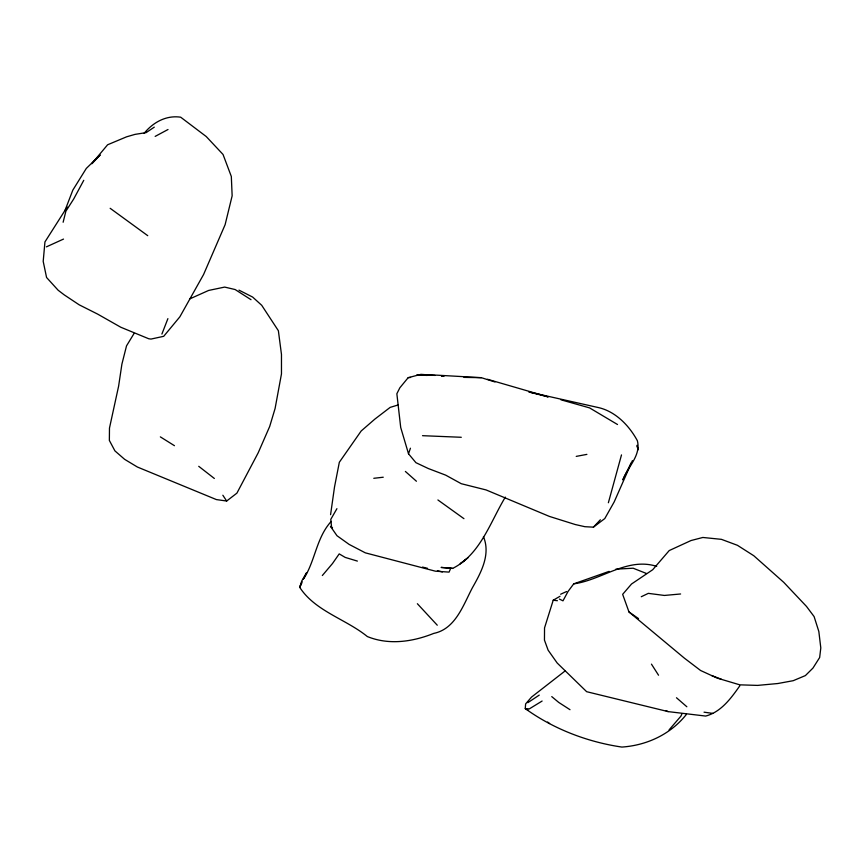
<?xml version="1.0" encoding="UTF-8"?>
<svg xmlns="http://www.w3.org/2000/svg" width="864" height="864" viewBox="0 0 864 864"><rect width="100%" height="100%" fill="white"/><g stroke="black" fill="none" stroke-linecap="round" stroke-linejoin="round"><path stroke-width="1.3" d="M686.437 714.366C670.637 734.292 646.952 745.351 621.886 747.068C587.542 742.036 553.424 729 525.258 708.599L525.625 703.912L531.544 697.075L565.132 670.918M330.577 514.685L334.53 486.875L339.336 462.251L361.184 430.974L374.868 419.105L390.161 407.387L398.239 404.924M63.126 222.253L65.88 211.216L73.699 198.99L83.765 180.306M608.375 502.751L621.497 454.907M560.023 596.279L553.219 600.221L544.536 627.912L544.46 640.138L548.122 650.171L557.183 663.012L586.656 691.697L668.164 711.612L705.694 716.062C721.116 712.033 731.117 698.177 739.832 685.789M632.383 460.663L614.185 501.93L604.8 518.551L593.428 527.159L584.852 526.694L575.305 524.545L549.428 516.424L486.108 489.942L461.279 483.71L445.716 475.157L428.328 468.536L415.93 462.683L408.51 453.794L410.432 448.211M65.016 210.427L72.824 190.123L86.303 168.426L100.181 154.948L92.016 163.642M161.903 334.055L167.897 318.632M505.332 497.113C490.342 521.932 480.276 554.699 452.639 568.404L450.738 568.199L449.075 572.108L435.434 571.19L365.31 552.841L349.132 544.406L336.982 535.723L330.48 526.37L332.521 527.861M681.998 713.772L680.864 716.213L669.071 729.907M301.86 582.833L299.732 587.358C315.176 611.204 345.913 619.099 367.34 636.552C388.93 645.365 412.679 641.833 433.76 633.398C455.576 628.96 463.288 604.951 472.468 587.628C481.183 572.303 490.817 554.396 483.451 536.62M303.988 578.308C315.371 560.293 316.451 537.559 331.193 521.424M631.087 463.018L622.825 479.909C627.599 466.927 641.131 455.825 637.394 440.78C629.348 425.812 615.73 411.599 598.73 407.646L528.93 391.986L548.23 396.911L487.469 379.264M301.99 581.623L299.732 587.358L301.784 580.932L306.644 572.648L303.156 579.377M336.917 508.68L330.782 519.361L331.56 526.867M67.165 206.993L44.939 241.931L43.2 261.382L46.57 277.495L58.147 290.239L64.228 294.872L79.164 304.808L97.632 314.096L120.798 327.24L148.781 338.774L151.027 339.066L163.706 336.312L179.863 316.818L203.58 274.514L225.115 224.694L232.146 195.815L231.325 176.494L223.042 154.472L206.248 136.544L180.673 117.191C166.18 115.031 153.112 122.342 144.115 133.337M134.071 333.461L126.522 345.87L121.9 364.144L118.616 386.143L109.48 428.08L109.361 440.435L114.912 450.878L124.654 459.346L137.387 467.024L216.4 499.586L226.67 501.023L236.909 493.139L258.174 452.844L269.687 426.481L275.087 408.51L281.47 373.918L281.47 354.434L278.37 330.718L261.716 305.294L252.634 297.065L238.961 290.131M609.098 571.374L573.718 583.859L568.091 591.386L562.982 600.836L559.364 599.054M435.089 375.419L420.962 374.35L408.186 377.665L399.848 387.796L396.857 393.746L400.712 427.496L408.51 453.794M91.854 163.598L107.611 144.774L126.63 136.804L135.043 134.374L146.113 132.624L154.278 127.148M322.337 575.521L332.478 563.555L339.217 553.889L345.19 557.41L357.383 561.092M593.428 527.159L600.35 519.782M468.018 557.766L460.22 563.782L466.409 559.03M527.839 702.67L539.244 695.11M542.117 701.039L529.297 708.89L525.258 708.599M155.164 136.393L168.005 129.514M656.694 566.352C627.232 556.988 601.83 580.1 573.718 583.859M641.272 596.732L648.324 593.363L664.384 595.447L680.605 593.978M46.408 246.856L63.515 239.08M560.65 594.227L566.6 591.538M189.983 298.793L208.667 290.434L224.683 287.086L235.148 289.548L251.014 299.689M576.234 456.386L586.894 454.378M373.788 478.3L383.249 477.22M408.186 377.665L410.551 377.449M615.87 569.16L633.161 568.22L646.466 573.491M463.914 377.384L481.313 377.676L494.986 381.974M461.29 437.281L422.518 435.683M427.216 375.43L416.848 375.019L436.709 375.149L481.313 377.676M441.482 375.991L444.074 376.099L441.504 375.905M450.738 568.199L441.104 567.421L452.639 568.404M553.219 600.221L557.399 600.707M704.041 712.184L712.768 713.383M422.507 567.086L427.475 568.296M437.422 570.726L442.39 571.936M560.984 399.816L589.561 407.884L617.512 424.516M711.688 675.529L721.364 679.255M665.852 710.629L668.164 711.612M526.23 709.15L528.174 710.23M160.348 436.871L174.452 445.694M570.002 709.69L558.738 702.432L551.75 696.611M628.992 611.982L684.418 658.174L700.585 670.496L717.109 678.078L739.822 684.839L757.588 685.4L777.87 683.521L793.206 680.692L805.399 675.583L812.97 668.066L819.655 657.515L820.8 647.924L818.834 631.498L814.115 616.594L806.49 606.42L783.724 582.314L753.786 555.736L737.456 545.314L721.418 539.341L702.853 537.462L691.016 540.54L669.222 550.562L652.698 569.732L631.541 583.999L622.652 594.335L628.992 611.982L638.539 618.592M147.744 235.678L110.16 208.3M437.908 499.964L463.936 518.67M547.603 722.045L549.612 723.557M198.731 466.312L214.348 478.472M676.48 697.756L686.848 706.763M405.378 471.442L416.426 481.248M417.366 603.72L437.27 625.212M222.847 495.234L226.67 501.023M651.456 664.135L658.541 675.216M637.06 445.295L638.064 449.831L637.168 445.975"/></g></svg>
